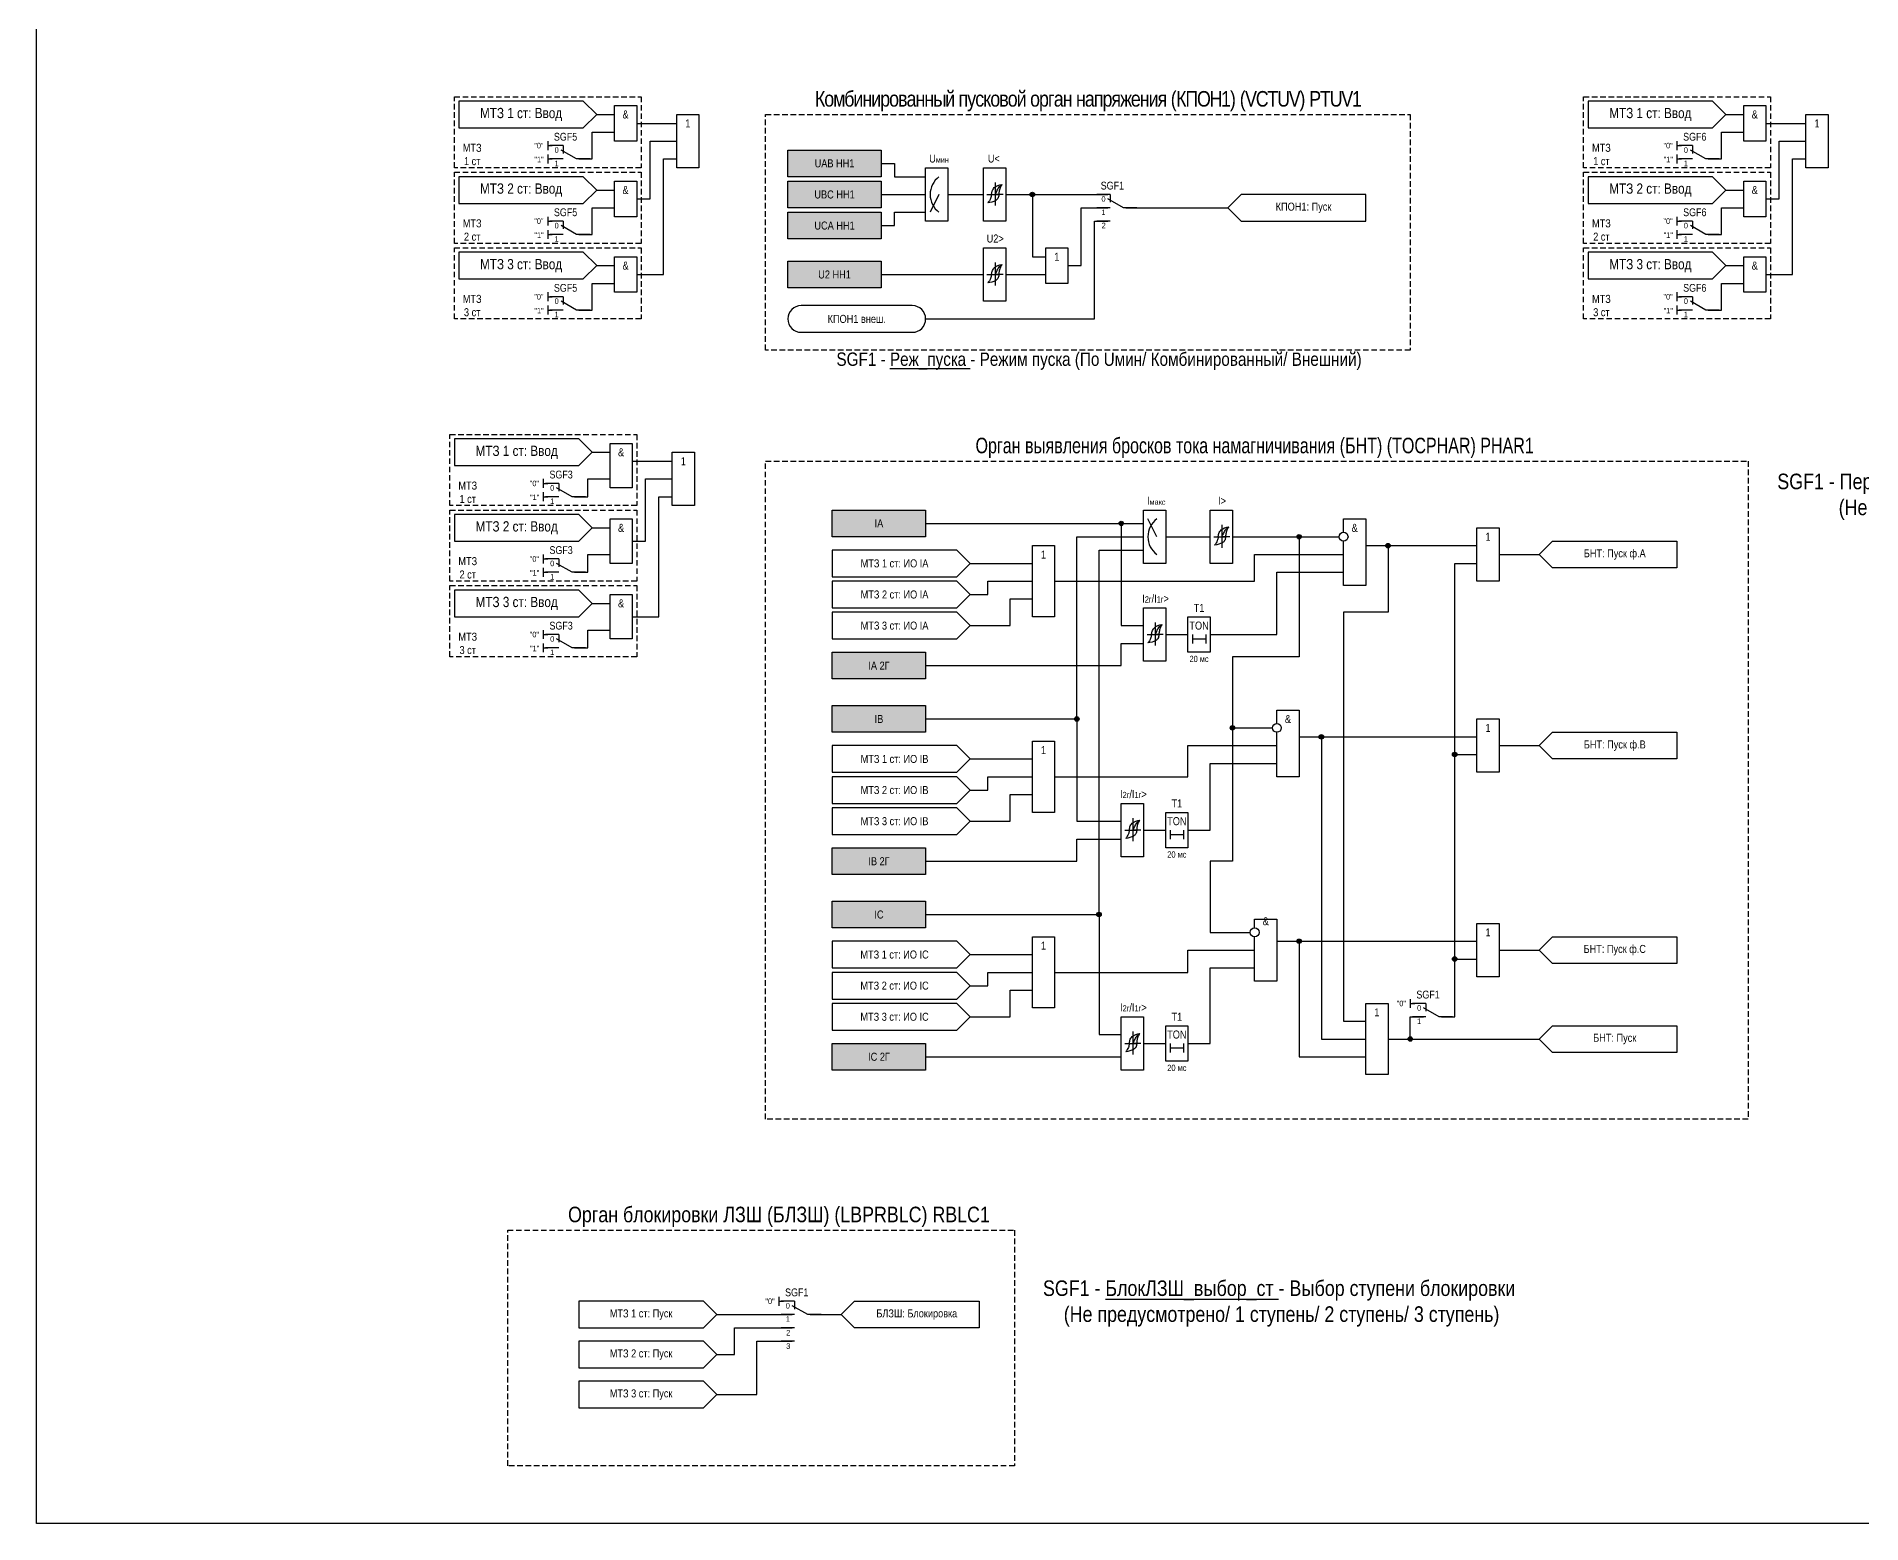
# Model space of a CAD drawing. Header units: millimetres. Extents: x 0 to 867, y 0 to 757.
# Drawn here: x 0 to 410.5, y 0 to 334.6 of the extents above; entities that cross this region are included whole.
import ezdxf
from ezdxf.enums import TextEntityAlignment as Align

# ---------------------------------------------------------------- set-up
doc = ezdxf.new("R2010")
doc.units = ezdxf.units.MM
doc.linetypes.add('штриховая2', pattern=[0.375, 0.25, -0.125])
doc.layers.add('TEXT', color=7, linetype='Continuous', lineweight=25)
doc.layers.add('Основная', color=7, linetype='Continuous')
doc.styles.add('1.8_Gost_RD', font='ARIALN.TTF', dxfattribs={"height": 1.8})
doc.styles.add('2.5_Gost_RD', font='ARIALN.TTF', dxfattribs={"height": 2.5})
doc.styles.add('3.5_Gost_RD', font='ARIALN.TTF', dxfattribs={"height": 3.5})
doc.styles.add('Вывод', font='ARIALN.TTF', dxfattribs={"height": 2.5})
doc.styles.add('Компонент', font='ARIALN.TTF', dxfattribs={"height": 3.5})

# ---------------------------------------------------------------- blocks, each defined once
blk = doc.blocks.new('*U79')
at = {"layer": 'Основная', "color": 0}
blk.add_line((0, 0), (7, 4), dxfattribs=at)
at = {"layer": 'Основная', "ltscale": 0.35}
blk.add_line((6, 6), (6, 2.5), dxfattribs=at)
blk = doc.blocks.new('*U82')
at = {"layer": 'Основная', "color": 0}
for p, q in [((-3, 6), (-9, 6)), ((-3, 0), (-9, 0)), ((9, 0), (3, 0))]:
    blk.add_line(p, q, dxfattribs=at)
at = {"layer": 'Основная', "ltscale": 0.25, "xscale": -1}
blk.add_blockref('*U79', (3, 0), dxfattribs=at)
at = {"layer": 'Основная'}
for tag, height, style, p in [('ОУ', 3.5, 'Компонент', (-2, 10)), ('В1', 2.5, 'Вывод', (-14, 6)), ('В2', 2.5, 'Вывод', (-6, 4)), ('В3', 2.5, 'Вывод', (-6, -2))]:
    blk.add_attdef(tag, text='', height=height, dxfattribs=dict(at, style=style)).set_placement(p, align=Align.MIDDLE_CENTER)
blk = doc.blocks.new('Точка')
at = {"ltscale": 100}
h = blk.add_hatch(color=256, dxfattribs=at)
h.dxf.hatch_style = 1
edge = h.paths.add_edge_path()
edge.add_arc((0, 0), 0.5, 0, 360)
blk.add_circle((0, 0), 0.5, dxfattribs=at)

msp = doc.modelspace()

# ---------------------------------------------------------------- hatches: boundary and pattern name
at = {"ltscale": 100, "true_color": 0x6bffb3}
h = msp.add_hatch(color=111, dxfattribs=at)
h.dxf.hatch_style = 1
h.paths.add_polyline_path([(169, 309), (190, 309), (190, 303), (169, 303)])
h = msp.add_hatch(color=111, dxfattribs=at)
h.dxf.hatch_style = 1
h.paths.add_polyline_path([(169, 302), (190, 302), (190, 296), (169, 296)])
h = msp.add_hatch(color=111, dxfattribs=at)
h.dxf.hatch_style = 1
h.paths.add_polyline_path([(169, 295), (190, 295), (190, 289), (169, 289)])
h = msp.add_hatch(color=111, dxfattribs=at)
h.dxf.hatch_style = 1
h.paths.add_polyline_path([(169, 284), (190, 284), (190, 278), (169, 278)])
h = msp.add_hatch(color=111, dxfattribs=at)
h.dxf.hatch_style = 1
h.paths.add_polyline_path([(179, 228), (200, 228), (200, 222), (179, 222)])
h = msp.add_hatch(color=111, dxfattribs=at)
h.dxf.hatch_style = 1
h.paths.add_polyline_path([(179, 196), (200, 196), (200, 190), (179, 190)])
h = msp.add_hatch(color=111, dxfattribs=at)
h.dxf.hatch_style = 1
h.paths.add_polyline_path([(179, 184), (200, 184), (200, 178), (179, 178)])
h = msp.add_hatch(color=111, dxfattribs=at)
h.dxf.hatch_style = 1
h.paths.add_polyline_path([(179, 152), (200, 152), (200, 146), (179, 146)])
h = msp.add_hatch(color=111, dxfattribs=at)
h.dxf.hatch_style = 1
h.paths.add_polyline_path([(179, 140), (200, 140), (200, 134), (179, 134)])
h = msp.add_hatch(color=111, dxfattribs=at)
h.dxf.hatch_style = 1
h.paths.add_polyline_path([(179, 108), (200, 108), (200, 102), (179, 102)])

# ---------------------------------------------------------------- linework, layer by layer
at = {"color": 6, "ltscale": 100}
for p, q in [((115, 311), (115, 309)), ((115, 310), (116, 310)), ((115, 308), (115, 306)), ((369, 311), (369, 309)), ((369, 310), (370, 310)), ((369, 308), (369, 306)), ((115, 307), (116, 307)), ((369, 307), (370, 307)), ((115, 294), (115, 292)), ((115, 293), (116, 293)), ((369, 294), (369, 292)), ((369, 293), (370, 293)), ((115, 291), (115, 289)), ((115, 290), (116, 290)), ((369, 291), (369, 289)), ((369, 290), (370, 290)), ((115, 277), (115, 275)), ((115, 276), (116, 276)), ((369, 277), (369, 275)), ((369, 276), (370, 276)), ((115, 274), (115, 272)), ((115, 273), (116, 273)), ((369, 274), (369, 272)), ((369, 273), (370, 273)), ((114, 235), (114, 233)), ((114, 234), (115, 234)), ((114, 232), (114, 230)), ((114, 231), (115, 231)), ((114, 218), (114, 216)), ((114, 217), (115, 217)), ((114, 215), (114, 213)), ((114, 214), (115, 214)), ((114, 201), (114, 199)), ((114, 200), (115, 200)), ((114, 198), (114, 196)), ((114, 197), (115, 197))]:
    msp.add_line(p, q, dxfattribs=at)
for p, q in [((215.6, 301.72), (215.6, 296.52)), ((215.6, 283.72), (215.6, 278.52)), ((266.6, 224.72), (266.6, 219.52)), ((251.6, 202.72), (251.6, 197.52)), ((246.6, 158.72), (246.6, 153.52)), ((246.6, 110.72), (246.6, 105.52))]:
    msp.add_line(p, q)
at = {"color": 7, "ltscale": 100}
for p, q in [((203, 299), (201, 295)), ((213.79, 299), (215.6, 299)), ((214.81, 299), (216.49, 299)), ((217.42, 299), (215.6, 299)), ((213.79, 281), (215.6, 281)), ((214.81, 281), (216.49, 281)), ((217.42, 281), (215.6, 281)), ((264.79, 222), (266.6, 222)), ((265.81, 222), (267.49, 222)), ((268.42, 222), (266.6, 222)), ((249.79, 200), (251.6, 200)), ((250.81, 200), (252.49, 200)), ((253.42, 200), (251.6, 200)), ((244.79, 156), (246.6, 156)), ((245.81, 156), (247.49, 156)), ((248.42, 156), (246.6, 156)), ((244.79, 108), (246.6, 108)), ((245.81, 108), (247.49, 108)), ((248.42, 108), (246.6, 108))]:
    msp.add_line(p, q, dxfattribs=at)
at = {"ltscale": 100}
for p, q in [((241.5, 293), (238.5, 293)), ((252, 222), (250, 226)), ((264, 200), (264, 200)), ((259, 156), (259, 156)), ((309, 118), (309, 116)), ((309, 117), (310, 117)), ((259, 108), (259, 108)), ((167, 51), (167, 49)), ((167, 50), (168, 50)), ((170.5, 44), (167.5, 44)), ((170.5, 41), (167.5, 41))]:
    msp.add_line(p, q, dxfattribs=at)
at = {"color": 3, "ltscale": 100}
msp.add_lwpolyline([(0, 572), (659, 572), (659, 0), (0, 0)], close=True, dxfattribs=at)
at = {"color": 6, "linetype": 'штриховая2', "ltscale": 5}
for points in [[(94, 321), (136, 321), (136, 305), (94, 305)], [(348, 321), (390, 321), (390, 305), (348, 305)], [(94, 304), (136, 304), (136, 288), (94, 288)], [(348, 304), (390, 304), (390, 288), (348, 288)], [(94, 287), (136, 287), (136, 271), (94, 271)], [(348, 287), (390, 287), (390, 271), (348, 271)], [(93, 245), (135, 245), (135, 229), (93, 229)], [(93, 228), (135, 228), (135, 212), (93, 212)], [(93, 211), (135, 211), (135, 195), (93, 195)]]:
    msp.add_lwpolyline(points, close=True, dxfattribs=at)
at = {"color": 6, "ltscale": 100}
for points in [[(126, 317), (123, 320), (95, 320), (95, 314), (123, 314), (126, 317)], [(126, 317), (130, 317)], [(380, 317), (377, 320), (349, 320), (349, 314), (377, 314), (380, 317)], [(380, 317), (384, 317)], [(122, 307), (125, 307), (125, 313), (130, 313)], [(135, 315), (144, 315)], [(376, 307), (379, 307), (379, 313), (384, 313)], [(389, 315), (398, 315)], [(135, 298), (138, 298), (138, 311), (144, 311)], [(389, 298), (392, 298), (392, 311), (398, 311)], [(135, 281), (141, 281), (141, 307), (144, 307)], [(389, 281), (395, 281), (395, 307), (398, 307)], [(126, 300), (123, 303), (95, 303), (95, 297), (123, 297), (126, 300)], [(126, 300), (130, 300)], [(380, 300), (377, 303), (349, 303), (349, 297), (377, 297), (380, 300)], [(380, 300), (384, 300)], [(122, 290), (125, 290), (125, 296), (130, 296)], [(376, 290), (379, 290), (379, 296), (384, 296)], [(126, 283), (123, 286), (95, 286), (95, 280), (123, 280), (126, 283)], [(380, 283), (377, 286), (349, 286), (349, 280), (377, 280), (380, 283)], [(126, 283), (130, 283)], [(380, 283), (384, 283)], [(122, 273), (125, 273), (125, 279), (130, 279)], [(376, 273), (379, 273), (379, 279), (384, 279)], [(125, 241), (122, 244), (94, 244), (94, 238), (122, 238), (125, 241)], [(125, 241), (129, 241)], [(134, 239), (143, 239)], [(121, 231), (124, 231), (124, 235), (129, 235)], [(134, 221), (137, 221), (137, 235), (143, 235)], [(134, 204), (140, 204), (140, 231), (143, 231)], [(125, 224), (122, 227), (94, 227), (94, 221), (122, 221), (125, 224)], [(125, 224), (129, 224)], [(121, 214), (124, 214), (124, 218), (129, 218)], [(125, 207), (122, 210), (94, 210), (94, 204), (122, 204), (125, 207)], [(125, 207), (129, 207)], [(121, 197), (124, 197), (124, 201), (129, 201)]]:
    msp.add_lwpolyline(points, dxfattribs=at)
for points in [[(130, 319), (135, 319), (135, 311), (130, 311)], [(144, 317), (149, 317), (149, 305), (144, 305)], [(384, 319), (389, 319), (389, 311), (384, 311)], [(398, 317), (403, 317), (403, 305), (398, 305)], [(130, 302), (135, 302), (135, 294), (130, 294)], [(384, 302), (389, 302), (389, 294), (384, 294)], [(130, 285), (135, 285), (135, 277), (130, 277)], [(384, 285), (389, 285), (389, 277), (384, 277)], [(129, 243), (134, 243), (134, 233), (129, 233)], [(143, 241), (148, 241), (148, 229), (143, 229)], [(129, 226), (134, 226), (134, 216), (129, 216)], [(129, 209), (134, 209), (134, 199), (129, 199)]]:
    msp.add_lwpolyline(points, close=True, dxfattribs=at)
at = {"linetype": 'штриховая2', "ltscale": 5}
for points in [[(164, 317), (309, 317), (309, 264), (164, 264)], [(164, 239), (385, 239), (385, 91), (164, 91)], [(106, 66), (220, 66), (220, 13), (106, 13)]]:
    msp.add_lwpolyline(points, close=True, dxfattribs=at)
at = {"ltscale": 100}
for points in [[(169, 309), (190, 309), (190, 303), (169, 303)], [(200, 305), (205, 305), (205, 293), (200, 293)], [(213, 305), (218, 305), (218, 293), (213, 293)], [(169, 302), (190, 302), (190, 296), (169, 296)], [(271, 299), (268, 296), (271, 293), (299, 293), (299, 299)], [(169, 295), (190, 295), (190, 289), (169, 289)], [(169, 284), (190, 284), (190, 278), (169, 278)], [(213, 287), (218, 287), (218, 275), (213, 275)], [(227, 287), (232, 287), (232, 279), (227, 279)], [(179, 228), (200, 228), (200, 222), (179, 222)], [(249, 228), (254, 228), (254, 216), (249, 216)], [(264, 228), (269, 228), (269, 216), (264, 216)], [(324, 224), (329, 224), (329, 212), (324, 212)], [(224, 220), (229, 220), (229, 204), (224, 204)], [(249, 206), (254, 206), (254, 194), (249, 194)], [(259, 204), (264, 204), (264, 196), (259, 196)], [(179, 196), (200, 196), (200, 190), (179, 190)], [(179, 184), (200, 184), (200, 178), (179, 178)], [(324, 181), (329, 181), (329, 169), (324, 169)], [(224, 176), (229, 176), (229, 160), (224, 160)], [(244, 162), (249, 162), (249, 150), (244, 150)], [(254, 160), (259, 160), (259, 152), (254, 152)], [(179, 152), (200, 152), (200, 146), (179, 146)], [(179, 140), (200, 140), (200, 134), (179, 134)], [(224, 132), (229, 132), (229, 116), (224, 116)], [(324, 135), (329, 135), (329, 123), (324, 123)], [(299, 117), (304, 117), (304, 101), (299, 101)], [(244, 114), (249, 114), (249, 102), (244, 102)], [(254, 112), (259, 112), (259, 104), (254, 104)], [(179, 108), (200, 108), (200, 102), (179, 102)]]:
    msp.add_lwpolyline(points, close=True, dxfattribs=at)
for points in [[(190, 306), (193, 306), (193, 303), (200, 303)], [(190, 299), (200, 299)], [(205, 299), (213, 299)], [(218, 299), (224, 299), (224, 285), (227, 285)], [(218, 299), (241, 299)], [(232, 283), (235, 283), (235, 296), (241, 296)], [(245, 296), (259, 296)], [(259, 296), (268, 296)], [(190, 292), (193, 292), (193, 295), (200, 295)], [(200, 271), (238, 271), (238, 293), (241, 293)], [(190, 281), (213, 281)], [(218, 281), (227, 281)], [(294, 223), (294, 226), (299, 226), (299, 211), (294, 211), (294, 221)], [(200, 225), (249, 225)], [(200, 225), (244, 225), (244, 202), (249, 202)], [(200, 181), (234, 181), (234, 222), (249, 222)], [(254, 222), (264, 222)], [(269, 222), (284, 222), (284, 195), (269, 195), (269, 149), (264, 149), (264, 133), (273, 133)], [(272, 222), (284, 222), (284, 195), (269, 195), (269, 179), (278, 179)], [(272, 222), (293, 222)], [(200, 137), (239, 137), (239, 219), (249, 219)], [(229, 212), (274, 212), (274, 218), (294, 218)], [(299, 220), (304, 220), (304, 205), (294, 205), (294, 113), (299, 113)], [(299, 220), (324, 220)], [(329, 218), (338, 218)], [(210, 216), (224, 216)], [(264, 200), (279, 200), (279, 214), (294, 214)], [(316, 114), (319, 114), (319, 121), (319, 121), (319, 216), (324, 216)], [(210, 209), (214, 209), (214, 212), (224, 212)], [(210, 202), (219, 202), (219, 208), (224, 208)], [(200, 193), (244, 193), (244, 198), (249, 198)], [(254, 200), (259, 200)], [(260, 200), (260, 198)], [(260, 199), (263, 199)], [(263, 200), (263, 198)], [(200, 181), (234, 181), (234, 158), (244, 158)], [(279, 180), (279, 183), (284, 183), (284, 168), (279, 168), (279, 178)], [(284, 177), (324, 177)], [(284, 177), (289, 177), (289, 109), (299, 109)], [(229, 168), (259, 168), (259, 175), (279, 175)], [(316, 114), (319, 114), (319, 121), (319, 121), (319, 173), (324, 173)], [(329, 175), (338, 175)], [(210, 172), (224, 172)], [(259, 156), (264, 156), (264, 171), (279, 171)], [(210, 165), (214, 165), (214, 168), (224, 168)], [(210, 158), (219, 158), (219, 164), (224, 164)], [(249, 156), (254, 156)], [(255, 156), (255, 154)], [(258, 156), (258, 154)], [(200, 149), (234, 149), (234, 154), (244, 154)], [(255, 155), (258, 155)], [(200, 137), (239, 137), (239, 110), (244, 110)], [(274, 134), (274, 136), (279, 136), (279, 122), (274, 122), (274, 132)], [(210, 128), (224, 128)], [(229, 124), (259, 124), (259, 129), (274, 129)], [(279, 131), (324, 131)], [(279, 131), (284, 131), (284, 105), (299, 105)], [(329, 129), (338, 129)], [(210, 121), (214, 121), (214, 124), (224, 124)], [(259, 108), (264, 108), (264, 125), (274, 125)], [(316, 114), (319, 114), (319, 121), (319, 121), (319, 127), (324, 127)], [(210, 114), (219, 114), (219, 120), (224, 120)], [(304, 109), (309, 109), (309, 114), (312, 114)], [(249, 108), (254, 108)], [(255, 108), (255, 106)], [(255, 107), (258, 107)], [(258, 108), (258, 106)], [(304, 109), (338, 109)], [(200, 105), (244, 105)], [(153, 47), (170, 47)], [(174, 47), (181, 47)], [(153, 38), (157, 38), (157, 44), (170, 44)], [(153, 29), (162, 29), (162, 41), (170, 41)]]:
    msp.add_lwpolyline(points, dxfattribs=at)
msp.add_lwpolyline([(172, 268), (197, 268, 1), (197, 274), (172, 274, 1)], format="xyb", close=True, dxfattribs=at)
for centre in [(294, 222), (279, 179), (274, 133)]:
    msp.add_circle(centre, 1, dxfattribs=at)
at = {"color": 7, "ltscale": 100}
for centre in [(206, 299), (255, 222)]:
    msp.add_arc(centre, 5, 126.8699, 233.1301, dxfattribs=at)
for points in [[(214.8, 298.92), (214.95, 299.71), (215.44, 300.54), (217.2, 301.26)], [(215.6, 299), (216, 299.72), (216.47, 300.6), (217.2, 301.26)], [(216.48, 298.92), (216.6, 299.71), (216.81, 300.54), (217.2, 301.26)], [(214.8, 298.92), (214.6, 298.13), (214, 297.12)], [(216.48, 298.92), (216.25, 298.13), (215.76, 297.67), (214, 297.12)], [(214.8, 280.92), (214.95, 281.71), (215.44, 282.54), (217.2, 283.26)], [(215.6, 281), (216, 281.72), (216.47, 282.6), (217.2, 283.26)], [(216.48, 280.92), (216.6, 281.71), (216.81, 282.54), (217.2, 283.26)], [(214.8, 280.92), (214.6, 280.13), (214, 279.12)], [(216.48, 280.92), (216.25, 280.13), (215.76, 279.67), (214, 279.12)], [(265.8, 221.92), (265.6, 221.13), (265, 220.12)], [(267.48, 221.92), (267.25, 221.13), (266.76, 220.67), (265, 220.12)], [(265.8, 221.92), (265.95, 222.71), (266.44, 223.54), (268.2, 224.26)], [(266.6, 222), (267, 222.72), (267.47, 223.6), (268.2, 224.26)], [(267.48, 221.92), (267.6, 222.71), (267.81, 223.54), (268.2, 224.26)], [(250.8, 199.92), (250.95, 200.71), (251.44, 201.54), (253.2, 202.26)], [(251.6, 200), (252, 200.72), (252.47, 201.6), (253.2, 202.26)], [(252.48, 199.92), (252.6, 200.71), (252.81, 201.54), (253.2, 202.26)], [(250.8, 199.92), (250.6, 199.13), (250, 198.12)], [(252.48, 199.92), (252.25, 199.13), (251.76, 198.67), (250, 198.12)], [(245.8, 155.92), (245.95, 156.71), (246.44, 157.54), (248.2, 158.26)], [(246.6, 156), (247, 156.72), (247.47, 157.6), (248.2, 158.26)], [(247.48, 155.92), (247.6, 156.71), (247.81, 157.54), (248.2, 158.26)], [(245.8, 155.92), (245.6, 155.13), (245, 154.12)], [(247.48, 155.92), (247.25, 155.13), (246.76, 154.67), (245, 154.12)], [(245.8, 107.92), (245.6, 107.13), (245, 106.12)], [(247.48, 107.92), (247.25, 107.13), (246.76, 106.67), (245, 106.12)], [(245.8, 107.92), (245.95, 108.71), (246.44, 109.54), (248.2, 110.26)], [(246.6, 108), (247, 108.72), (247.47, 109.6), (248.2, 110.26)], [(247.48, 107.92), (247.6, 108.71), (247.81, 109.54), (248.2, 110.26)]]:
    msp.add_spline(points, degree=3)
at = {"layer": 'TEXT', "color": 0, "ltscale": 100}
for points in [[(210, 216), (207, 219), (179, 219), (179, 213), (207, 213), (210, 216)], [(210, 209), (207, 212), (179, 212), (179, 206), (207, 206), (210, 209)], [(210, 202), (207, 205), (179, 205), (179, 199), (207, 199), (210, 202)], [(210, 172), (207, 175), (179, 175), (179, 169), (207, 169), (210, 172)], [(210, 165), (207, 168), (179, 168), (179, 162), (207, 162), (210, 165)], [(210, 158), (207, 161), (179, 161), (179, 155), (207, 155), (210, 158)], [(210, 128), (207, 131), (179, 131), (179, 125), (207, 125), (210, 128)], [(210, 121), (207, 124), (179, 124), (179, 118), (207, 118), (210, 121)], [(210, 114), (207, 117), (179, 117), (179, 111), (207, 111), (210, 114)], [(153, 47), (150, 50), (122, 50), (122, 44), (150, 44), (153, 47)], [(153, 38), (150, 41), (122, 41), (122, 35), (150, 35), (153, 38)], [(153, 29), (150, 32), (122, 32), (122, 26), (150, 26), (153, 29)]]:
    msp.add_lwpolyline(points, dxfattribs=at)
for points in [[(369, 221), (369, 215), (341, 215), (338, 218), (341, 221)], [(369, 178), (369, 172), (341, 172), (338, 175), (341, 178)], [(369, 132), (369, 126), (341, 126), (338, 129), (341, 132)], [(369, 112), (369, 106), (341, 106), (338, 109), (341, 112)], [(212, 50), (212, 44), (184, 44), (181, 47), (184, 50)]]:
    msp.add_lwpolyline(points, close=True, dxfattribs=at)

# ---------------------------------------------------------------- block references
at = {"color": 3, "ltscale": 100}
msp.add_blockref('Точка', (224, 299), dxfattribs=at)
at = {"ltscale": 100}
for p in [(244, 225), (284, 222), (304, 220), (234, 181), (269, 179), (289, 177), (319, 173), (239, 137), (284, 131), (319, 127), (309, 109)]:
    msp.add_blockref('Точка', p, dxfattribs=at)
at = {"layer": 'Основная', "color": 6, "ltscale": 0.25, "xscale": 0.5, "yscale": 0.5, "zscale": 0.5}
for p, values in [((120, 307), {'ОУ': 'SGF5', 'В1': '"0"', 'В2': '0', 'В3': '1'}), ((374, 307), {'ОУ': 'SGF6', 'В1': '"0"', 'В2': '0', 'В3': '1'}), ((120, 290), {'ОУ': 'SGF5', 'В1': '"0"', 'В2': '0', 'В3': '1'}), ((374, 290), {'ОУ': 'SGF6', 'В1': '"0"', 'В2': '0', 'В3': '1'}), ((120, 273), {'ОУ': 'SGF5', 'В1': '"0"', 'В2': '0', 'В3': '1'}), ((374, 273), {'ОУ': 'SGF6', 'В1': '"0"', 'В2': '0', 'В3': '1'}), ((119, 231), {'ОУ': 'SGF3', 'В1': '"0"', 'В2': '0', 'В3': '1'}), ((119, 214), {'ОУ': 'SGF3', 'В1': '"0"', 'В2': '0', 'В3': '1'}), ((119, 197), {'ОУ': 'SGF3', 'В1': '"0"', 'В2': '0', 'В3': '1'})]:
    msp.add_blockref('*U82', p, dxfattribs=at).add_auto_attribs(values)
at = {"layer": 'Основная', "ltscale": 0.25}
ref = msp.add_blockref('*U82', (243, 296), dxfattribs=dict(at, xscale=0.5, yscale=0.5, zscale=0.5))
ref.add_attrib('ОУ', 'SGF1', dxfattribs={"height": 1.75, "style": 'Компонент'}).set_placement((242, 301), align=Align.MIDDLE_CENTER)
ref.add_attrib('В2', '0', dxfattribs={"height": 1.25, "style": 'Вывод'}).set_placement((240, 298), align=Align.MIDDLE_CENTER)
ref.add_attrib('В3', '1', dxfattribs={"height": 1.25, "style": 'Вывод'}).set_placement((240, 295), align=Align.MIDDLE_CENTER)
at = {"layer": 'Основная', "ltscale": 0.25, "xscale": 0.5, "yscale": 0.5, "zscale": 0.5}
for p in [(314, 114), (172, 47)]:
    msp.add_blockref('*U82', p, dxfattribs=at).add_auto_attribs({'ОУ': 'SGF1', 'В1': '"0"', 'В2': '0', 'В3': '1'})

# ---------------------------------------------------------------- texts
at = {"color": 30, "ltscale": 100, "true_color": 0xf7931d, "attachment_point": 5}
for s, insert, char_height, width, style in [('{\\T0.9;Комбинированный пусковой орган напряжения (КПОН1) (VCTUV) \\C6;PTUV1}', (236.5, 320), 3.5, 145, '3.5_Gost_RD'), ('МТЗ \\P1 ст', (98, 308), 1.8, 8, '2.5_Gost_RD'), ('МТЗ \\P1 ст', (352, 308), 1.8, 8, '2.5_Gost_RD'), ('МТЗ \\P2 ст', (98, 291), 1.8, 8, '2.5_Gost_RD'), ('МТЗ \\P2 ст', (352, 291), 1.8, 8, '2.5_Gost_RD'), ('МТЗ \\P3 ст', (98, 274), 1.8, 8, '2.5_Gost_RD'), ('МТЗ \\P3 ст', (352, 274), 1.8, 8, '2.5_Gost_RD'), ('SGF1 - {\\LРеж_пуска} - Режим пуска (По Uмин/ Комбинированный/ Внешний)', (239, 261.5), 3, 140, '3.5_Gost_RD'), ('{\\W0.9;Орган выявления бросков тока намагничивания (БНТ) (TOCPHAR) \\C6;PHAR1}', (274, 242), 3.5, 200, '3.5_Gost_RD'), ('МТЗ \\P1 ст', (97, 232), 1.8, 8, '2.5_Gost_RD'), ('SGF1 - Перекрест_блок - Перекрестная блокировка^I(Не предусмотрено/ Предусмотрено)', (440, 231), 3.5, 101.6842, '3.5_Gost_RD'), ('МТЗ \\P2 ст', (97, 215), 1.8, 8, '2.5_Gost_RD'), ('МТЗ \\P3 ст', (97, 198), 1.8, 8, '2.5_Gost_RD'), ('Орган блокировки ЛЗШ (БЛЗШ) (LBPRBLC) {\\C6;RBLC1}', (167, 69), 3.5, 100, '3.5_Gost_RD'), ('SGF1 - {\\LБлокЛЗШ_выбор_ст} - Выбор ступени блокировки \\P^I(Не предусмотрено/ 1 ступень/ 2 ступень/ 3 ступень)', (279.5, 49.5), 3.5, 115, '3.5_Gost_RD')]:
    msp.add_mtext(s, dxfattribs=dict(at, insert=insert, char_height=char_height, width=width, style=style))
at = {"color": 6, "ltscale": 100, "char_height": 1.8, "width": 5, "attachment_point": 5, "style": '2.5_Gost_RD'}
for s, insert in [('&', (132.5, 317)), ('&', (386.5, 317)), ('1', (146.5, 315)), ('1', (400.5, 315)), ('&', (132.5, 300)), ('&', (386.5, 300)), ('&', (132.5, 283)), ('&', (386.5, 283)), ('&', (131.5, 241)), ('1', (145.5, 239)), ('&', (131.5, 224)), ('&', (131.5, 207))]:
    msp.add_mtext(s, dxfattribs=dict(at, insert=insert))
at = {"color": 7, "ltscale": 100, "char_height": 1.8, "attachment_point": 1, "style": '1.8_Gost_RD'}
for s, width, insert in [('\\pi2.78586;U{\\H0.66667x;мин}', 11, (198, 308)), ('U<', 4, (214, 308)), ('\\pi3.7178;U2>', 11, (210, 290)), ('\\pi2.78586;I{\\H0.66667x;макс}', 11, (247, 231)), ('\\pi4.7676;I>', 11, (261, 231)), ('\\pi2.71685;I{\\H0.77778x;2г\\H1.28571x;/I\\H0.77778x;1г\\H1.28571x;>}', 11, (246, 209)), ('\\pi2.71685;I{\\H0.77778x;2г\\H1.28571x;/I\\H0.77778x;1г\\H1.28571x;>}', 11, (241, 165)), ('\\pi2.71685;I{\\H0.77778x;2г\\H1.28571x;/I\\H0.77778x;1г\\H1.28571x;>}', 11, (241, 117))]:
    msp.add_mtext_dynamic_manual_height_columns(s, width=width, gutter_width=17.5, heights=[0], dxfattribs=dict(at, insert=insert))
at = {"color": 6, "ltscale": 100, "char_height": 1.25, "attachment_point": 1, "style": '3.5_Gost_RD'}
for insert in [(112, 307.5), (366, 307.5), (112, 290.5), (366, 290.5), (112, 273.5), (366, 273.5), (111, 231.5), (111, 214.5), (111, 197.5)]:
    msp.add_mtext_dynamic_manual_height_columns('"1"', width=2, gutter_width=17.5, heights=[0], dxfattribs=dict(at, insert=insert))
at = {"ltscale": 100, "attachment_point": 5}
for s, insert, char_height, width, style in [('UAB НН1', (179.5, 306), 1.8, 21, '1.8_Gost_RD'), ('UBC НН1', (179.5, 299), 1.8, 21, '1.8_Gost_RD'), ('UCA НН1', (179.5, 292), 1.8, 21, '1.8_Gost_RD'), ('1', (229.5, 285), 1.8, 5, '2.5_Gost_RD'), ('U2 НН1', (179.5, 281), 1.8, 21, '1.8_Gost_RD'), ('{\\C0;IA}', (189.5, 225), 1.8, 21, '1.8_Gost_RD'), ('&', (296.5, 224), 1.8, 5, '2.5_Gost_RD'), ('1', (326.5, 222), 1.8, 5, '2.5_Gost_RD'), ('1', (226.5, 218), 1.8, 5, '2.5_Gost_RD'), ('T1', (261.5, 206), 1.8, 5, '2.5_Gost_RD'), ('TON', (261.5, 202), 1.8, 5, '2.5_Gost_RD'), ('IA 2Г', (189.5, 193), 1.8, 21, '1.8_Gost_RD'), ('20 мс', (261.5, 194.5), 1.4, 5, '2.5_Gost_RD'), ('IB', (189.5, 181), 1.8, 21, '1.8_Gost_RD'), ('&', (281.5, 181), 1.8, 5, '2.5_Gost_RD'), ('1', (326.5, 179), 1.8, 5, '2.5_Gost_RD'), ('1', (226.5, 174), 1.8, 5, '2.5_Gost_RD'), ('T1', (256.5, 162), 1.8, 5, '2.5_Gost_RD'), ('TON', (256.5, 158), 1.8, 5, '2.5_Gost_RD'), ('IB 2Г', (189.5, 149), 1.8, 21, '1.8_Gost_RD'), ('20 мс', (256.5, 150.5), 1.4, 5, '2.5_Gost_RD'), ('IC', (189.5, 137), 1.8, 21, '1.8_Gost_RD'), ('&', (276.5, 135.5), 1.8, 5, '2.5_Gost_RD'), ('1', (326.5, 133), 1.8, 5, '2.5_Gost_RD'), ('1', (226.5, 130), 1.8, 5, '2.5_Gost_RD'), ('1', (301.5, 115), 1.8, 5, '2.5_Gost_RD'), ('TON', (256.5, 110), 1.8, 5, '2.5_Gost_RD'), ('T1', (256.5, 114), 1.8, 5, '2.5_Gost_RD'), ('IC 2Г', (189.5, 105), 1.8, 21, '1.8_Gost_RD'), ('20 мс', (256.5, 102.5), 1.4, 5, '2.5_Gost_RD')]:
    msp.add_mtext(s, dxfattribs=dict(at, insert=insert, char_height=char_height, width=width, style=style))
at = {"ltscale": 100, "char_height": 1.25, "attachment_point": 1, "style": '3.5_Gost_RD'}
for s, insert in [('2', (239.59, 292.66)), ('2', (168.63, 43.54)), ('3', (168.63, 40.54))]:
    msp.add_mtext_dynamic_manual_height_columns(s, width=2, gutter_width=17.5, heights=[0], dxfattribs=dict(at, insert=insert))
at = {"layer": 'TEXT', "ltscale": 100, "char_height": 2.3, "width": 28, "attachment_point": 5, "style": '2.5_Gost_RD'}
for s, insert in [('МТЗ 1 ст: Ввод', (109, 317)), ('МТЗ 1 ст: Ввод', (363, 317)), ('МТЗ 2 ст: Ввод', (109, 300)), ('МТЗ 2 ст: Ввод', (363, 300)), ('МТЗ 3 ст: Ввод', (109, 283)), ('МТЗ 3 ст: Ввод', (363, 283)), ('МТЗ 1 ст: Ввод', (108, 241)), ('МТЗ 2 ст: Ввод', (108, 224)), ('МТЗ 3 ст: Ввод', (108, 207))]:
    msp.add_mtext(s, dxfattribs=dict(at, insert=insert))
at = {"layer": 'TEXT', "color": 0, "ltscale": 100, "char_height": 1.8, "width": 28, "attachment_point": 5, "style": '2.5_Gost_RD'}
for s, insert in [('КПОН1: Пуск', (285, 296)), ('КПОН1 внеш.', (184.5, 271)), ('БНТ: Пуск ф.А', (355, 218)), ('МТЗ 1 ст: ИО IА', (193, 216)), ('МТЗ 2 ст: ИО IА', (193, 209)), ('МТЗ 3 ст: ИО IА', (193, 202)), ('МТЗ 1 ст: ИО IB', (193, 172)), ('БНТ: Пуск ф.В', (355, 175)), ('МТЗ 2 ст: ИО IB', (193, 165)), ('МТЗ 3 ст: ИО IB', (193, 158)), ('МТЗ 1 ст: ИО IC', (193, 128)), ('БНТ: Пуск ф.С', (355, 129)), ('МТЗ 2 ст: ИО IC', (193, 121)), ('МТЗ 3 ст: ИО IC', (193, 114)), ('БНТ: Пуск', (355, 109)), ('МТЗ 1 ст: Пуск', (136, 47)), ('БЛЗШ: Блокировка', (198, 47)), ('МТЗ 2 ст: Пуск', (136, 38)), ('МТЗ 3 ст: Пуск', (136, 29))]:
    msp.add_mtext(s, dxfattribs=dict(at, insert=insert))

doc.saveas('drawing.dxf')
